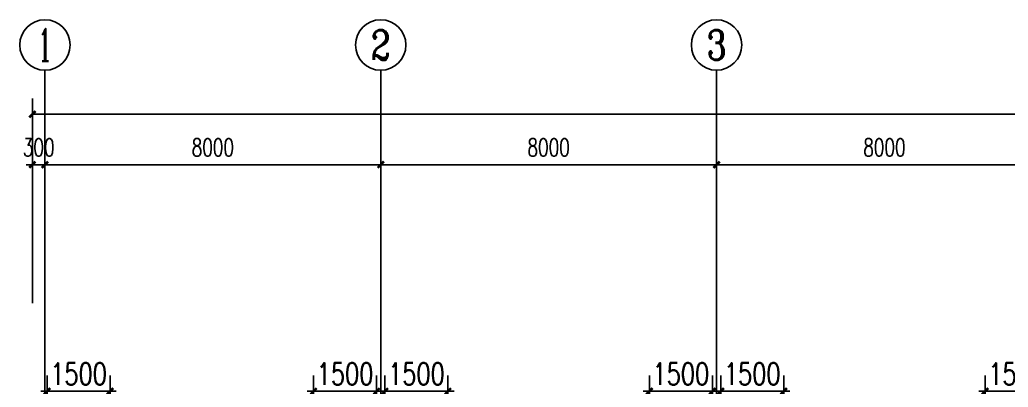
# Model space of a CAD drawing. Extents: x 0 to 2838408, y -923048 to 203859.
# Drawn here: x 2680663 to 2704213, y -608488 to -599741 of the extents above; entities that cross this region are included whole.
import ezdxf
from ezdxf.enums import TextEntityAlignment as Align

# ---------------------------------------------------------------- set-up
doc = ezdxf.new("R2010")
doc.units = 0
doc.header["$LTSCALE"] = 1000
for name, color, linetype in [('AXIS', 3, 'Continuous'), ('AXIS_TEXT', 7, 'Continuous'), ('DOTE', 8, 'Continuous'), ('TWT_DIM', 3, 'Continuous'), ('XREF', 8, 'Continuous')]:
    doc.layers.add(name, color=color, linetype=linetype)
doc.styles.add('_TCH_AXIS', font='COMPLEX', dxfattribs={"bigfont": 'GBCBIG'})
doc.styles.add('_TCH_DIM_T3', font='SIMPLEX', dxfattribs={"width": 0.75, "bigfont": 'HZTXT'})
doc.styles.add('A_DIM_T3', font='SIMPLEX', dxfattribs={"width": 0.7, "bigfont": 'HZ'})
doc.styles.add('COMPLEX', font='COMPLEX')
doc.dimstyles.new('_TCH_ARCH&&150', dxfattribs={"dimtxt": 420, "dimasz": 150, "dimexe": 375, "dimexo": 450, "dimgap": 202.5, "dimtad": 1, "dimdec": 0, "dimzin": 0, "dimdsep": 46, "dimtxsty": 'A_DIM_T3', "dimblk": 'ARCHTICK', "dimcen": 0.09, "dimclrt": 7, "dimazin": 2, "dimtfac": 1, "dimtdec": 0, "dimtix": 1, "dimtmove": 2, "dimatfit": 3, "dimfxl": 150, "dimtolj": 1, "dimtzin": 0, "dimarcsym": 0})
doc.dimstyles.new('_TWT_ARCH&&150', dxfattribs={"dimtxt": 525, "dimasz": 150, "dimexe": 375, "dimexo": 450, "dimgap": 150, "dimtad": 1, "dimdec": 0, "dimzin": 0, "dimdsep": 46, "dimtxsty": '_TCH_DIM_T3', "dimblk": 'ARCHTICK', "dimcen": 0.09, "dimclrt": 7, "dimazin": 2, "dimtfac": 1, "dimtdec": 0, "dimtix": 1, "dimtmove": 2, "dimatfit": 3, "dimfxl": 1, "dimtolj": 1, "dimtzin": 0, "dimarcsym": 0})

# ---------------------------------------------------------------- blocks, each defined once
blk = doc.blocks.new('_ArchTick')
at = {"color": 0, "linetype": 'ByBlock', "const_width": 0.4}
blk.add_lwpolyline([(-0.5, -0.5), (0.5, 0.5)], dxfattribs=at)
blk = doc.blocks.new('*D604')
at = {"layer": 'AXIS', "color": 0, "lineweight": -2, "transparency": 16777216}
for p, q in [((2344917, -606491), (2344917, -601616)), ((2452117, -606491), (2452117, -601616)), ((2344917, -601991), (2452117, -601991))]:
    blk.add_line(p, q, dxfattribs=at)
at = {"layer": 'Defpoints', "color": 0, "transparency": 16777216}
for p in [(2452117, -601991), (2344917, -606941), (2452117, -606941)]:
    blk.add_point(p, dxfattribs=at)
at = {"layer": 'AXIS', "color": 0, "lineweight": -2, "transparency": 16777216, "xscale": 150, "yscale": 150, "zscale": 150, "rotation": 180}
blk.add_blockref('_ArchTick', (2344917, -601991), dxfattribs=at)
at = {"layer": 'AXIS', "color": 0, "lineweight": -2, "transparency": 16777216, "xscale": 150, "yscale": 150, "zscale": 150}
blk.add_blockref('_ArchTick', (2452117, -601991), dxfattribs=at)
at = {"layer": 'AXIS', "color": 7, "transparency": 16777216, "insert": (2398517, -601579), "char_height": 420, "attachment_point": 5, "style": 'A_DIM_T3'}
blk.add_mtext('\\A1;107200', dxfattribs=at)
blk = doc.blocks.new('*D605')
at = {"layer": 'AXIS', "color": 0, "lineweight": -2, "transparency": 16777216}
for p, q in [((2344917, -606491), (2344917, -602816)), ((2345217, -606491), (2345217, -602816)), ((2344917, -603191), (2344767, -603191)), ((2344917, -603191), (2345217, -603191)), ((2345217, -603191), (2345367, -603191))]:
    blk.add_line(p, q, dxfattribs=at)
at = {"layer": 'Defpoints', "color": 0, "transparency": 16777216}
for p in [(2345217, -603191), (2344917, -606941), (2345217, -606941)]:
    blk.add_point(p, dxfattribs=at)
at = {"layer": 'AXIS', "color": 0, "lineweight": -2, "transparency": 16777216, "xscale": 150, "yscale": 150, "zscale": 150}
blk.add_blockref('_ArchTick', (2344917, -603191), dxfattribs=at)
at = {"layer": 'AXIS', "color": 0, "lineweight": -2, "transparency": 16777216, "xscale": 150, "yscale": 150, "zscale": 150, "rotation": 180}
blk.add_blockref('_ArchTick', (2345217, -603191), dxfattribs=at)
at = {"layer": 'AXIS', "color": 7, "transparency": 16777216, "insert": (2345067, -602779), "char_height": 420, "attachment_point": 5, "style": 'A_DIM_T3'}
blk.add_mtext('\\A1;300', dxfattribs=at)
blk = doc.blocks.new('*D606')
at = {"layer": 'AXIS', "color": 0, "lineweight": -2, "transparency": 16777216}
for p, q in [((2345217, -606491), (2345217, -602816)), ((2353217, -606491), (2353217, -602816)), ((2345217, -603191), (2353217, -603191))]:
    blk.add_line(p, q, dxfattribs=at)
at = {"layer": 'Defpoints', "color": 0, "transparency": 16777216}
for p in [(2353217, -603191), (2345217, -606941), (2353217, -606941)]:
    blk.add_point(p, dxfattribs=at)
at = {"layer": 'AXIS', "color": 0, "lineweight": -2, "transparency": 16777216, "xscale": 150, "yscale": 150, "zscale": 150, "rotation": 180}
blk.add_blockref('_ArchTick', (2345217, -603191), dxfattribs=at)
at = {"layer": 'AXIS', "color": 0, "lineweight": -2, "transparency": 16777216, "xscale": 150, "yscale": 150, "zscale": 150}
blk.add_blockref('_ArchTick', (2353217, -603191), dxfattribs=at)
at = {"layer": 'AXIS', "color": 7, "transparency": 16777216, "insert": (2349217, -602779), "char_height": 420, "attachment_point": 5, "style": 'A_DIM_T3'}
blk.add_mtext('\\A1;8000', dxfattribs=at)
blk = doc.blocks.new('*D607')
at = {"layer": 'AXIS', "color": 0, "lineweight": -2, "transparency": 16777216}
for p, q in [((2353217, -606491), (2353217, -602816)), ((2361217, -606491), (2361217, -602816)), ((2353217, -603191), (2361217, -603191))]:
    blk.add_line(p, q, dxfattribs=at)
at = {"layer": 'Defpoints', "color": 0, "transparency": 16777216}
for p in [(2361217, -603191), (2353217, -606941), (2361217, -606941)]:
    blk.add_point(p, dxfattribs=at)
at = {"layer": 'AXIS', "color": 0, "lineweight": -2, "transparency": 16777216, "xscale": 150, "yscale": 150, "zscale": 150, "rotation": 180}
blk.add_blockref('_ArchTick', (2353217, -603191), dxfattribs=at)
at = {"layer": 'AXIS', "color": 0, "lineweight": -2, "transparency": 16777216, "xscale": 150, "yscale": 150, "zscale": 150}
blk.add_blockref('_ArchTick', (2361217, -603191), dxfattribs=at)
at = {"layer": 'AXIS', "color": 7, "transparency": 16777216, "insert": (2357217, -602779), "char_height": 420, "attachment_point": 5, "style": 'A_DIM_T3'}
blk.add_mtext('\\A1;8000', dxfattribs=at)
blk = doc.blocks.new('*D608')
at = {"layer": 'AXIS', "color": 0, "lineweight": -2, "transparency": 16777216}
for p, q in [((2361217, -606491), (2361217, -602816)), ((2369217, -606491), (2369217, -602816)), ((2361217, -603191), (2369217, -603191))]:
    blk.add_line(p, q, dxfattribs=at)
at = {"layer": 'Defpoints', "color": 0, "transparency": 16777216}
for p in [(2369217, -603191), (2361217, -606941), (2369217, -606941)]:
    blk.add_point(p, dxfattribs=at)
at = {"layer": 'AXIS', "color": 0, "lineweight": -2, "transparency": 16777216, "xscale": 150, "yscale": 150, "zscale": 150, "rotation": 180}
blk.add_blockref('_ArchTick', (2361217, -603191), dxfattribs=at)
at = {"layer": 'AXIS', "color": 0, "lineweight": -2, "transparency": 16777216, "xscale": 150, "yscale": 150, "zscale": 150}
blk.add_blockref('_ArchTick', (2369217, -603191), dxfattribs=at)
at = {"layer": 'AXIS', "color": 7, "transparency": 16777216, "insert": (2365217, -602779), "char_height": 420, "attachment_point": 5, "style": 'A_DIM_T3'}
blk.add_mtext('\\A1;8000', dxfattribs=at)
blk = doc.blocks.new('*D668')
at = {"layer": 'AXIS', "color": 0, "lineweight": -2, "transparency": 16777216}
for p, q in [((2344917, -606491), (2344917, -601616)), ((2452117, -606491), (2452117, -601616)), ((2344917, -601991), (2452117, -601991))]:
    blk.add_line(p, q, dxfattribs=at)
at = {"layer": 'Defpoints', "color": 0, "transparency": 16777216}
for p in [(2452117, -601991), (2344917, -606941), (2452117, -606941)]:
    blk.add_point(p, dxfattribs=at)
at = {"layer": 'AXIS', "color": 0, "lineweight": -2, "transparency": 16777216, "xscale": 150, "yscale": 150, "zscale": 150, "rotation": 180}
blk.add_blockref('_ArchTick', (2344917, -601991), dxfattribs=at)
at = {"layer": 'AXIS', "color": 0, "lineweight": -2, "transparency": 16777216, "xscale": 150, "yscale": 150, "zscale": 150}
blk.add_blockref('_ArchTick', (2452117, -601991), dxfattribs=at)
at = {"layer": 'AXIS', "color": 7, "transparency": 16777216, "insert": (2398517, -601579), "char_height": 420, "attachment_point": 5, "style": 'A_DIM_T3'}
blk.add_mtext('\\A1;107200', dxfattribs=at)
blk = doc.blocks.new('*D669')
at = {"layer": 'AXIS', "color": 0, "lineweight": -2, "transparency": 16777216}
for p, q in [((2344917, -606491), (2344917, -602816)), ((2345217, -606491), (2345217, -602816)), ((2344917, -603191), (2344767, -603191)), ((2344917, -603191), (2345217, -603191)), ((2345217, -603191), (2345367, -603191))]:
    blk.add_line(p, q, dxfattribs=at)
at = {"layer": 'Defpoints', "color": 0, "transparency": 16777216}
for p in [(2345217, -603191), (2344917, -606941), (2345217, -606941)]:
    blk.add_point(p, dxfattribs=at)
at = {"layer": 'AXIS', "color": 0, "lineweight": -2, "transparency": 16777216, "xscale": 150, "yscale": 150, "zscale": 150}
blk.add_blockref('_ArchTick', (2344917, -603191), dxfattribs=at)
at = {"layer": 'AXIS', "color": 0, "lineweight": -2, "transparency": 16777216, "xscale": 150, "yscale": 150, "zscale": 150, "rotation": 180}
blk.add_blockref('_ArchTick', (2345217, -603191), dxfattribs=at)
at = {"layer": 'AXIS', "color": 7, "transparency": 16777216, "insert": (2345067, -602779), "char_height": 420, "attachment_point": 5, "style": 'A_DIM_T3'}
blk.add_mtext('\\A1;300', dxfattribs=at)
blk = doc.blocks.new('*D670')
at = {"layer": 'AXIS', "color": 0, "lineweight": -2, "transparency": 16777216}
for p, q in [((2345217, -606491), (2345217, -602816)), ((2353217, -606491), (2353217, -602816)), ((2345217, -603191), (2353217, -603191))]:
    blk.add_line(p, q, dxfattribs=at)
at = {"layer": 'Defpoints', "color": 0, "transparency": 16777216}
for p in [(2353217, -603191), (2345217, -606941), (2353217, -606941)]:
    blk.add_point(p, dxfattribs=at)
at = {"layer": 'AXIS', "color": 0, "lineweight": -2, "transparency": 16777216, "xscale": 150, "yscale": 150, "zscale": 150, "rotation": 180}
blk.add_blockref('_ArchTick', (2345217, -603191), dxfattribs=at)
at = {"layer": 'AXIS', "color": 0, "lineweight": -2, "transparency": 16777216, "xscale": 150, "yscale": 150, "zscale": 150}
blk.add_blockref('_ArchTick', (2353217, -603191), dxfattribs=at)
at = {"layer": 'AXIS', "color": 7, "transparency": 16777216, "insert": (2349217, -602779), "char_height": 420, "attachment_point": 5, "style": 'A_DIM_T3'}
blk.add_mtext('\\A1;8000', dxfattribs=at)
blk = doc.blocks.new('*D671')
at = {"layer": 'AXIS', "color": 0, "lineweight": -2, "transparency": 16777216}
for p, q in [((2353217, -606491), (2353217, -602816)), ((2361217, -606491), (2361217, -602816)), ((2353217, -603191), (2361217, -603191))]:
    blk.add_line(p, q, dxfattribs=at)
at = {"layer": 'Defpoints', "color": 0, "transparency": 16777216}
for p in [(2361217, -603191), (2353217, -606941), (2361217, -606941)]:
    blk.add_point(p, dxfattribs=at)
at = {"layer": 'AXIS', "color": 0, "lineweight": -2, "transparency": 16777216, "xscale": 150, "yscale": 150, "zscale": 150, "rotation": 180}
blk.add_blockref('_ArchTick', (2353217, -603191), dxfattribs=at)
at = {"layer": 'AXIS', "color": 0, "lineweight": -2, "transparency": 16777216, "xscale": 150, "yscale": 150, "zscale": 150}
blk.add_blockref('_ArchTick', (2361217, -603191), dxfattribs=at)
at = {"layer": 'AXIS', "color": 7, "transparency": 16777216, "insert": (2357217, -602779), "char_height": 420, "attachment_point": 5, "style": 'A_DIM_T3'}
blk.add_mtext('\\A1;8000', dxfattribs=at)
blk = doc.blocks.new('*D672')
at = {"layer": 'AXIS', "color": 0, "lineweight": -2, "transparency": 16777216}
for p, q in [((2361217, -606491), (2361217, -602816)), ((2369217, -606491), (2369217, -602816)), ((2361217, -603191), (2369217, -603191))]:
    blk.add_line(p, q, dxfattribs=at)
at = {"layer": 'Defpoints', "color": 0, "transparency": 16777216}
for p in [(2369217, -603191), (2361217, -606941), (2369217, -606941)]:
    blk.add_point(p, dxfattribs=at)
at = {"layer": 'AXIS', "color": 0, "lineweight": -2, "transparency": 16777216, "xscale": 150, "yscale": 150, "zscale": 150, "rotation": 180}
blk.add_blockref('_ArchTick', (2361217, -603191), dxfattribs=at)
at = {"layer": 'AXIS', "color": 0, "lineweight": -2, "transparency": 16777216, "xscale": 150, "yscale": 150, "zscale": 150}
blk.add_blockref('_ArchTick', (2369217, -603191), dxfattribs=at)
at = {"layer": 'AXIS', "color": 7, "transparency": 16777216, "insert": (2365217, -602779), "char_height": 420, "attachment_point": 5, "style": 'A_DIM_T3'}
blk.add_mtext('\\A1;8000', dxfattribs=at)
blk = doc.blocks.new('*D732')
at = {"layer": 'AXIS', "color": 0, "lineweight": -2, "transparency": 16777216}
for p, q in [((2344917, -606491), (2344917, -601616)), ((2452117, -606491), (2452117, -601616)), ((2344917, -601991), (2452117, -601991))]:
    blk.add_line(p, q, dxfattribs=at)
at = {"layer": 'Defpoints', "color": 0, "transparency": 16777216}
for p in [(2452117, -601991), (2344917, -606941), (2452117, -606941)]:
    blk.add_point(p, dxfattribs=at)
at = {"layer": 'AXIS', "color": 0, "lineweight": -2, "transparency": 16777216, "xscale": 150, "yscale": 150, "zscale": 150, "rotation": 180}
blk.add_blockref('_ArchTick', (2344917, -601991), dxfattribs=at)
at = {"layer": 'AXIS', "color": 0, "lineweight": -2, "transparency": 16777216, "xscale": 150, "yscale": 150, "zscale": 150}
blk.add_blockref('_ArchTick', (2452117, -601991), dxfattribs=at)
at = {"layer": 'AXIS', "color": 7, "transparency": 16777216, "insert": (2398517, -601579), "char_height": 420, "attachment_point": 5, "style": 'A_DIM_T3'}
blk.add_mtext('\\A1;107200', dxfattribs=at)
blk = doc.blocks.new('*D733')
at = {"layer": 'AXIS', "color": 0, "lineweight": -2, "transparency": 16777216}
for p, q in [((2344917, -606491), (2344917, -602816)), ((2345217, -606491), (2345217, -602816)), ((2344917, -603191), (2344767, -603191)), ((2344917, -603191), (2345217, -603191)), ((2345217, -603191), (2345367, -603191))]:
    blk.add_line(p, q, dxfattribs=at)
at = {"layer": 'Defpoints', "color": 0, "transparency": 16777216}
for p in [(2345217, -603191), (2344917, -606941), (2345217, -606941)]:
    blk.add_point(p, dxfattribs=at)
at = {"layer": 'AXIS', "color": 0, "lineweight": -2, "transparency": 16777216, "xscale": 150, "yscale": 150, "zscale": 150}
blk.add_blockref('_ArchTick', (2344917, -603191), dxfattribs=at)
at = {"layer": 'AXIS', "color": 0, "lineweight": -2, "transparency": 16777216, "xscale": 150, "yscale": 150, "zscale": 150, "rotation": 180}
blk.add_blockref('_ArchTick', (2345217, -603191), dxfattribs=at)
at = {"layer": 'AXIS', "color": 7, "transparency": 16777216, "insert": (2345067, -602779), "char_height": 420, "attachment_point": 5, "style": 'A_DIM_T3'}
blk.add_mtext('\\A1;300', dxfattribs=at)
blk = doc.blocks.new('*D734')
at = {"layer": 'AXIS', "color": 0, "lineweight": -2, "transparency": 16777216}
for p, q in [((2345217, -606491), (2345217, -602816)), ((2353217, -606491), (2353217, -602816)), ((2345217, -603191), (2353217, -603191))]:
    blk.add_line(p, q, dxfattribs=at)
at = {"layer": 'Defpoints', "color": 0, "transparency": 16777216}
for p in [(2353217, -603191), (2345217, -606941), (2353217, -606941)]:
    blk.add_point(p, dxfattribs=at)
at = {"layer": 'AXIS', "color": 0, "lineweight": -2, "transparency": 16777216, "xscale": 150, "yscale": 150, "zscale": 150, "rotation": 180}
blk.add_blockref('_ArchTick', (2345217, -603191), dxfattribs=at)
at = {"layer": 'AXIS', "color": 0, "lineweight": -2, "transparency": 16777216, "xscale": 150, "yscale": 150, "zscale": 150}
blk.add_blockref('_ArchTick', (2353217, -603191), dxfattribs=at)
at = {"layer": 'AXIS', "color": 7, "transparency": 16777216, "insert": (2349217, -602779), "char_height": 420, "attachment_point": 5, "style": 'A_DIM_T3'}
blk.add_mtext('\\A1;8000', dxfattribs=at)
blk = doc.blocks.new('*D735')
at = {"layer": 'AXIS', "color": 0, "lineweight": -2, "transparency": 16777216}
for p, q in [((2353217, -606491), (2353217, -602816)), ((2361217, -606491), (2361217, -602816)), ((2353217, -603191), (2361217, -603191))]:
    blk.add_line(p, q, dxfattribs=at)
at = {"layer": 'Defpoints', "color": 0, "transparency": 16777216}
for p in [(2361217, -603191), (2353217, -606941), (2361217, -606941)]:
    blk.add_point(p, dxfattribs=at)
at = {"layer": 'AXIS', "color": 0, "lineweight": -2, "transparency": 16777216, "xscale": 150, "yscale": 150, "zscale": 150, "rotation": 180}
blk.add_blockref('_ArchTick', (2353217, -603191), dxfattribs=at)
at = {"layer": 'AXIS', "color": 0, "lineweight": -2, "transparency": 16777216, "xscale": 150, "yscale": 150, "zscale": 150}
blk.add_blockref('_ArchTick', (2361217, -603191), dxfattribs=at)
at = {"layer": 'AXIS', "color": 7, "transparency": 16777216, "insert": (2357217, -602779), "char_height": 420, "attachment_point": 5, "style": 'A_DIM_T3'}
blk.add_mtext('\\A1;8000', dxfattribs=at)
blk = doc.blocks.new('*D736')
at = {"layer": 'AXIS', "color": 0, "lineweight": -2, "transparency": 16777216}
for p, q in [((2361217, -606491), (2361217, -602816)), ((2369217, -606491), (2369217, -602816)), ((2361217, -603191), (2369217, -603191))]:
    blk.add_line(p, q, dxfattribs=at)
at = {"layer": 'Defpoints', "color": 0, "transparency": 16777216}
for p in [(2369217, -603191), (2361217, -606941), (2369217, -606941)]:
    blk.add_point(p, dxfattribs=at)
at = {"layer": 'AXIS', "color": 0, "lineweight": -2, "transparency": 16777216, "xscale": 150, "yscale": 150, "zscale": 150, "rotation": 180}
blk.add_blockref('_ArchTick', (2361217, -603191), dxfattribs=at)
at = {"layer": 'AXIS', "color": 0, "lineweight": -2, "transparency": 16777216, "xscale": 150, "yscale": 150, "zscale": 150}
blk.add_blockref('_ArchTick', (2369217, -603191), dxfattribs=at)
at = {"layer": 'AXIS', "color": 7, "transparency": 16777216, "insert": (2365217, -602779), "char_height": 420, "attachment_point": 5, "style": 'A_DIM_T3'}
blk.add_mtext('\\A1;8000', dxfattribs=at)
blk = doc.blocks.new('_AXISO')
at = {"color": 0}
blk.add_circle((0, 0), 0.5, dxfattribs=at)
at = {"layer": 'AXIS_TEXT', "color": 0, "style": 'COMPLEX', "width": 1.041667}
blk.add_attdef('A', text='', height=0.56, dxfattribs=at).set_placement((-0.25, -0.28), (0.25, -0.28), align=Align.FIT)
blk = doc.blocks.new('*D796')
at = {"layer": 'AXIS', "color": 0, "lineweight": -2, "transparency": 16777216}
for p, q in [((2344917, -606491), (2344917, -601616)), ((2452117, -606491), (2452117, -601616)), ((2344917, -601991), (2452117, -601991))]:
    blk.add_line(p, q, dxfattribs=at)
at = {"layer": 'Defpoints', "color": 0, "transparency": 16777216}
for p in [(2452117, -601991), (2344917, -606941), (2452117, -606941)]:
    blk.add_point(p, dxfattribs=at)
at = {"layer": 'AXIS', "color": 0, "lineweight": -2, "transparency": 16777216, "xscale": 150, "yscale": 150, "zscale": 150, "rotation": 180}
blk.add_blockref('_ArchTick', (2344917, -601991), dxfattribs=at)
at = {"layer": 'AXIS', "color": 0, "lineweight": -2, "transparency": 16777216, "xscale": 150, "yscale": 150, "zscale": 150}
blk.add_blockref('_ArchTick', (2452117, -601991), dxfattribs=at)
at = {"layer": 'AXIS', "color": 7, "transparency": 16777216, "insert": (2398517, -601579), "char_height": 420, "attachment_point": 5, "style": 'A_DIM_T3'}
blk.add_mtext('\\A1;107200', dxfattribs=at)
blk = doc.blocks.new('*D797')
at = {"layer": 'AXIS', "color": 0, "lineweight": -2, "transparency": 16777216}
for p, q in [((2344917, -606491), (2344917, -602816)), ((2345217, -606491), (2345217, -602816)), ((2344917, -603191), (2344767, -603191)), ((2344917, -603191), (2345217, -603191)), ((2345217, -603191), (2345367, -603191))]:
    blk.add_line(p, q, dxfattribs=at)
at = {"layer": 'Defpoints', "color": 0, "transparency": 16777216}
for p in [(2345217, -603191), (2344917, -606941), (2345217, -606941)]:
    blk.add_point(p, dxfattribs=at)
at = {"layer": 'AXIS', "color": 0, "lineweight": -2, "transparency": 16777216, "xscale": 150, "yscale": 150, "zscale": 150}
blk.add_blockref('_ArchTick', (2344917, -603191), dxfattribs=at)
at = {"layer": 'AXIS', "color": 0, "lineweight": -2, "transparency": 16777216, "xscale": 150, "yscale": 150, "zscale": 150, "rotation": 180}
blk.add_blockref('_ArchTick', (2345217, -603191), dxfattribs=at)
at = {"layer": 'AXIS', "color": 7, "transparency": 16777216, "insert": (2345067, -602779), "char_height": 420, "attachment_point": 5, "style": 'A_DIM_T3'}
blk.add_mtext('\\A1;300', dxfattribs=at)
blk = doc.blocks.new('*D798')
at = {"layer": 'AXIS', "color": 0, "lineweight": -2, "transparency": 16777216}
for p, q in [((2345217, -606491), (2345217, -602816)), ((2353217, -606491), (2353217, -602816)), ((2345217, -603191), (2353217, -603191))]:
    blk.add_line(p, q, dxfattribs=at)
at = {"layer": 'Defpoints', "color": 0, "transparency": 16777216}
for p in [(2353217, -603191), (2345217, -606941), (2353217, -606941)]:
    blk.add_point(p, dxfattribs=at)
at = {"layer": 'AXIS', "color": 0, "lineweight": -2, "transparency": 16777216, "xscale": 150, "yscale": 150, "zscale": 150, "rotation": 180}
blk.add_blockref('_ArchTick', (2345217, -603191), dxfattribs=at)
at = {"layer": 'AXIS', "color": 0, "lineweight": -2, "transparency": 16777216, "xscale": 150, "yscale": 150, "zscale": 150}
blk.add_blockref('_ArchTick', (2353217, -603191), dxfattribs=at)
at = {"layer": 'AXIS', "color": 7, "transparency": 16777216, "insert": (2349217, -602779), "char_height": 420, "attachment_point": 5, "style": 'A_DIM_T3'}
blk.add_mtext('\\A1;8000', dxfattribs=at)
blk = doc.blocks.new('*D799')
at = {"layer": 'AXIS', "color": 0, "lineweight": -2, "transparency": 16777216}
for p, q in [((2353217, -606491), (2353217, -602816)), ((2361217, -606491), (2361217, -602816)), ((2353217, -603191), (2361217, -603191))]:
    blk.add_line(p, q, dxfattribs=at)
at = {"layer": 'Defpoints', "color": 0, "transparency": 16777216}
for p in [(2361217, -603191), (2353217, -606941), (2361217, -606941)]:
    blk.add_point(p, dxfattribs=at)
at = {"layer": 'AXIS', "color": 0, "lineweight": -2, "transparency": 16777216, "xscale": 150, "yscale": 150, "zscale": 150, "rotation": 180}
blk.add_blockref('_ArchTick', (2353217, -603191), dxfattribs=at)
at = {"layer": 'AXIS', "color": 0, "lineweight": -2, "transparency": 16777216, "xscale": 150, "yscale": 150, "zscale": 150}
blk.add_blockref('_ArchTick', (2361217, -603191), dxfattribs=at)
at = {"layer": 'AXIS', "color": 7, "transparency": 16777216, "insert": (2357217, -602779), "char_height": 420, "attachment_point": 5, "style": 'A_DIM_T3'}
blk.add_mtext('\\A1;8000', dxfattribs=at)
blk = doc.blocks.new('*D800')
at = {"layer": 'AXIS', "color": 0, "lineweight": -2, "transparency": 16777216}
for p, q in [((2361217, -606491), (2361217, -602816)), ((2369217, -606491), (2369217, -602816)), ((2361217, -603191), (2369217, -603191))]:
    blk.add_line(p, q, dxfattribs=at)
at = {"layer": 'Defpoints', "color": 0, "transparency": 16777216}
for p in [(2369217, -603191), (2361217, -606941), (2369217, -606941)]:
    blk.add_point(p, dxfattribs=at)
at = {"layer": 'AXIS', "color": 0, "lineweight": -2, "transparency": 16777216, "xscale": 150, "yscale": 150, "zscale": 150, "rotation": 180}
blk.add_blockref('_ArchTick', (2361217, -603191), dxfattribs=at)
at = {"layer": 'AXIS', "color": 0, "lineweight": -2, "transparency": 16777216, "xscale": 150, "yscale": 150, "zscale": 150}
blk.add_blockref('_ArchTick', (2369217, -603191), dxfattribs=at)
at = {"layer": 'AXIS', "color": 7, "transparency": 16777216, "insert": (2365217, -602779), "char_height": 420, "attachment_point": 5, "style": 'A_DIM_T3'}
blk.add_mtext('\\A1;8000', dxfattribs=at)
blk = doc.blocks.new('*D2910')
at = {"layer": 'Defpoints', "color": 0, "linetype": 'ByBlock', "transparency": 16777216}
for p in [(2698863, -608584), (2697363, -609791), (2698863, -609791)]:
    blk.add_point(p, dxfattribs=at)
at = {"layer": 'TWT_DIM', "color": 0, "linetype": 'ByBlock', "lineweight": -2, "transparency": 16777216}
for p, q in [((2697363, -609341), (2697363, -608209)), ((2698863, -609341), (2698863, -608209)), ((2697363, -608584), (2697213, -608584)), ((2697363, -608584), (2698863, -608584)), ((2698863, -608584), (2699013, -608584))]:
    blk.add_line(p, q, dxfattribs=at)
at = {"layer": 'TWT_DIM', "color": 0, "linetype": 'ByBlock', "lineweight": -2, "transparency": 16777216, "xscale": 150, "yscale": 150, "zscale": 150}
blk.add_blockref('_ArchTick', (2697363, -608584), dxfattribs=at)
at = {"layer": 'TWT_DIM', "color": 0, "linetype": 'ByBlock', "lineweight": -2, "transparency": 16777216, "xscale": 150, "yscale": 150, "zscale": 150, "rotation": 180}
blk.add_blockref('_ArchTick', (2698863, -608584), dxfattribs=at)
at = {"layer": 'TWT_DIM', "color": 7, "linetype": 'ByBlock', "transparency": 16777216, "insert": (2698113, -608171), "char_height": 525, "attachment_point": 5, "style": '_TCH_DIM_T3'}
blk.add_mtext('\\A1;1500', dxfattribs=at)
blk = doc.blocks.new('*D2953')
at = {"layer": 'Defpoints', "color": 0, "linetype": 'ByBlock', "transparency": 16777216}
for p in [(2705163, -608584), (2703663, -609791), (2705163, -609791)]:
    blk.add_point(p, dxfattribs=at)
at = {"layer": 'TWT_DIM', "color": 0, "linetype": 'ByBlock', "lineweight": -2, "transparency": 16777216}
for p, q in [((2703663, -609341), (2703663, -608209)), ((2705163, -609341), (2705163, -608209)), ((2703663, -608584), (2703513, -608584)), ((2703663, -608584), (2705163, -608584)), ((2705163, -608584), (2705313, -608584))]:
    blk.add_line(p, q, dxfattribs=at)
at = {"layer": 'TWT_DIM', "color": 0, "linetype": 'ByBlock', "lineweight": -2, "transparency": 16777216, "xscale": 150, "yscale": 150, "zscale": 150}
blk.add_blockref('_ArchTick', (2703663, -608584), dxfattribs=at)
at = {"layer": 'TWT_DIM', "color": 0, "linetype": 'ByBlock', "lineweight": -2, "transparency": 16777216, "xscale": 150, "yscale": 150, "zscale": 150, "rotation": 180}
blk.add_blockref('_ArchTick', (2705163, -608584), dxfattribs=at)
at = {"layer": 'TWT_DIM', "color": 7, "linetype": 'ByBlock', "transparency": 16777216, "insert": (2704413, -608171), "char_height": 525, "attachment_point": 5, "style": '_TCH_DIM_T3'}
blk.add_mtext('\\A1;1500', dxfattribs=at)
blk = doc.blocks.new('*D2963')
at = {"layer": 'Defpoints', "color": 0, "linetype": 'ByBlock', "transparency": 16777216}
for p in [(2697163, -608584), (2695663, -609791), (2697163, -609791)]:
    blk.add_point(p, dxfattribs=at)
at = {"layer": 'TWT_DIM', "color": 0, "linetype": 'ByBlock', "lineweight": -2, "transparency": 16777216}
for p, q in [((2695663, -609341), (2695663, -608209)), ((2697163, -609341), (2697163, -608209)), ((2695663, -608584), (2695513, -608584)), ((2695663, -608584), (2697163, -608584)), ((2697163, -608584), (2697313, -608584))]:
    blk.add_line(p, q, dxfattribs=at)
at = {"layer": 'TWT_DIM', "color": 0, "linetype": 'ByBlock', "lineweight": -2, "transparency": 16777216, "xscale": 150, "yscale": 150, "zscale": 150}
blk.add_blockref('_ArchTick', (2695663, -608584), dxfattribs=at)
at = {"layer": 'TWT_DIM', "color": 0, "linetype": 'ByBlock', "lineweight": -2, "transparency": 16777216, "xscale": 150, "yscale": 150, "zscale": 150, "rotation": 180}
blk.add_blockref('_ArchTick', (2697163, -608584), dxfattribs=at)
at = {"layer": 'TWT_DIM', "color": 7, "linetype": 'ByBlock', "transparency": 16777216, "insert": (2696413, -608171), "char_height": 525, "attachment_point": 5, "style": '_TCH_DIM_T3'}
blk.add_mtext('\\A1;1500', dxfattribs=at)
blk = doc.blocks.new('*D2965')
at = {"layer": 'Defpoints', "color": 0, "linetype": 'ByBlock', "transparency": 16777216}
for p in [(2690863, -608584), (2689363, -609791), (2690863, -609791)]:
    blk.add_point(p, dxfattribs=at)
at = {"layer": 'TWT_DIM', "color": 0, "linetype": 'ByBlock', "lineweight": -2, "transparency": 16777216}
for p, q in [((2689363, -609341), (2689363, -608209)), ((2690863, -609341), (2690863, -608209)), ((2689363, -608584), (2689213, -608584)), ((2689363, -608584), (2690863, -608584)), ((2690863, -608584), (2691013, -608584))]:
    blk.add_line(p, q, dxfattribs=at)
at = {"layer": 'TWT_DIM', "color": 0, "linetype": 'ByBlock', "lineweight": -2, "transparency": 16777216, "xscale": 150, "yscale": 150, "zscale": 150}
blk.add_blockref('_ArchTick', (2689363, -608584), dxfattribs=at)
at = {"layer": 'TWT_DIM', "color": 0, "linetype": 'ByBlock', "lineweight": -2, "transparency": 16777216, "xscale": 150, "yscale": 150, "zscale": 150, "rotation": 180}
blk.add_blockref('_ArchTick', (2690863, -608584), dxfattribs=at)
at = {"layer": 'TWT_DIM', "color": 7, "linetype": 'ByBlock', "transparency": 16777216, "insert": (2690113, -608171), "char_height": 525, "attachment_point": 5, "style": '_TCH_DIM_T3'}
blk.add_mtext('\\A1;1500', dxfattribs=at)
blk = doc.blocks.new('*D2967')
at = {"layer": 'Defpoints', "color": 0, "linetype": 'ByBlock', "transparency": 16777216}
for p in [(2689163, -608584), (2687663, -609791), (2689163, -609791)]:
    blk.add_point(p, dxfattribs=at)
at = {"layer": 'TWT_DIM', "color": 0, "linetype": 'ByBlock', "lineweight": -2, "transparency": 16777216}
for p, q in [((2687663, -609341), (2687663, -608209)), ((2689163, -609341), (2689163, -608209)), ((2687663, -608584), (2687513, -608584)), ((2687663, -608584), (2689163, -608584)), ((2689163, -608584), (2689313, -608584))]:
    blk.add_line(p, q, dxfattribs=at)
at = {"layer": 'TWT_DIM', "color": 0, "linetype": 'ByBlock', "lineweight": -2, "transparency": 16777216, "xscale": 150, "yscale": 150, "zscale": 150}
blk.add_blockref('_ArchTick', (2687663, -608584), dxfattribs=at)
at = {"layer": 'TWT_DIM', "color": 0, "linetype": 'ByBlock', "lineweight": -2, "transparency": 16777216, "xscale": 150, "yscale": 150, "zscale": 150, "rotation": 180}
blk.add_blockref('_ArchTick', (2689163, -608584), dxfattribs=at)
at = {"layer": 'TWT_DIM', "color": 7, "linetype": 'ByBlock', "transparency": 16777216, "insert": (2688413, -608171), "char_height": 525, "attachment_point": 5, "style": '_TCH_DIM_T3'}
blk.add_mtext('\\A1;1500', dxfattribs=at)
blk = doc.blocks.new('*D2969')
at = {"layer": 'Defpoints', "color": 0, "linetype": 'ByBlock', "transparency": 16777216}
for p in [(2682813, -608584), (2681313, -609791), (2682813, -609791)]:
    blk.add_point(p, dxfattribs=at)
at = {"layer": 'TWT_DIM', "color": 0, "linetype": 'ByBlock', "lineweight": -2, "transparency": 16777216}
for p, q in [((2681313, -609341), (2681313, -608209)), ((2682813, -609341), (2682813, -608209)), ((2681313, -608584), (2681163, -608584)), ((2681313, -608584), (2682813, -608584)), ((2682813, -608584), (2682963, -608584))]:
    blk.add_line(p, q, dxfattribs=at)
at = {"layer": 'TWT_DIM', "color": 0, "linetype": 'ByBlock', "lineweight": -2, "transparency": 16777216, "xscale": 150, "yscale": 150, "zscale": 150}
blk.add_blockref('_ArchTick', (2681313, -608584), dxfattribs=at)
at = {"layer": 'TWT_DIM', "color": 0, "linetype": 'ByBlock', "lineweight": -2, "transparency": 16777216, "xscale": 150, "yscale": 150, "zscale": 150, "rotation": 180}
blk.add_blockref('_ArchTick', (2682813, -608584), dxfattribs=at)
at = {"layer": 'TWT_DIM', "color": 7, "linetype": 'ByBlock', "transparency": 16777216, "insert": (2682063, -608171), "char_height": 525, "attachment_point": 5, "style": '_TCH_DIM_T3'}
blk.add_mtext('\\A1;1500', dxfattribs=at)
blk = doc.blocks.new('4F1')
at = {"layer": 'AXIS'}
for p, q in [((2345216.7, -606941.3), (2345216.7, -600941.3)), ((2353216.7, -606941.3), (2353216.7, -600941.3)), ((2361216.7, -606941.3), (2361216.7, -600941.3))]:
    blk.add_line(p, q, dxfattribs=at)
at = {"layer": 'DOTE'}
for p, q in [((2345216.7, -606941.3), (2345216.7, -690141.3)), ((2345216.7, -606941.3), (2345216.7, -612391.2)), ((2353216.7, -606941.3), (2353216.7, -690141.3)), ((2361216.7, -606941.3), (2361216.7, -690141.3))]:
    blk.add_line(p, q, dxfattribs=at)
at = {"layer": 'AXIS'}
ref = blk.add_blockref('_AXISO', (2345216.7, -600341.3), dxfattribs=dict(at, xscale=1200, yscale=1200, zscale=1200))
ref.add_attrib('A', '1', dxfattribs={"layer": 'AXIS_TEXT', "height": 772.1, "style": '_TCH_AXIS'}).set_placement((2345051.3, -600727.3), (2345382.2, -600727.3), align=Align.FIT)
ref = blk.add_blockref('_AXISO', (2353216.7, -600341.3), dxfattribs=dict(at, xscale=1200, yscale=1200, zscale=1200))
ref.add_attrib('A', '2', dxfattribs={"layer": 'AXIS_TEXT', "height": 698.9, "style": '_TCH_AXIS'}).set_placement((2352983.8, -600690.8), (2353449.7, -600690.8), align=Align.FIT)
ref = blk.add_blockref('_AXISO', (2361216.7, -600341.3), dxfattribs=dict(at, xscale=1200, yscale=1200, zscale=1200))
ref.add_attrib('A', '3', dxfattribs={"layer": 'AXIS_TEXT', "height": 698.9, "style": '_TCH_AXIS'}).set_placement((2360983.8, -600690.8), (2361449.7, -600690.8), align=Align.FIT)
for p1, p2, distance, picture, middle in [((2344916.7, -606941.3), (2452116.7, -606941.3), 4950, '*D604', (2398516.7, -601578.8)), ((2344916.7, -606941.3), (2452116.7, -606941.3), 4950, '*D668', (2398516.7, -601578.8)), ((2344916.7, -606941.3), (2452116.7, -606941.3), 4950, '*D732', (2398516.7, -601578.8)), ((2344916.7, -606941.3), (2452116.7, -606941.3), 4950, '*D796', (2398516.7, -601578.8)), ((2344916.7, -606941.3), (2345216.7, -606941.3), 3750, '*D605', (2345066.7, -602778.8)), ((2344916.7, -606941.3), (2345216.7, -606941.3), 3750, '*D669', (2345066.7, -602778.8)), ((2344916.7, -606941.3), (2345216.7, -606941.3), 3750, '*D733', (2345066.7, -602778.8)), ((2344916.7, -606941.3), (2345216.7, -606941.3), 3750, '*D797', (2345066.7, -602778.8)), ((2345216.7, -606941.3), (2353216.7, -606941.3), 3750, '*D606', (2349216.7, -602778.8)), ((2345216.7, -606941.3), (2353216.7, -606941.3), 3750, '*D670', (2349216.7, -602778.8)), ((2345216.7, -606941.3), (2353216.7, -606941.3), 3750, '*D734', (2349216.7, -602778.8)), ((2345216.7, -606941.3), (2353216.7, -606941.3), 3750, '*D798', (2349216.7, -602778.8)), ((2353216.7, -606941.3), (2361216.7, -606941.3), 3750, '*D607', (2357216.7, -602778.8)), ((2353216.7, -606941.3), (2361216.7, -606941.3), 3750, '*D671', (2357216.7, -602778.8)), ((2353216.7, -606941.3), (2361216.7, -606941.3), 3750, '*D735', (2357216.7, -602778.8)), ((2353216.7, -606941.3), (2361216.7, -606941.3), 3750, '*D799', (2357216.7, -602778.8)), ((2361216.7, -606941.3), (2369216.7, -606941.3), 3750, '*D608', (2365216.7, -602778.8)), ((2361216.7, -606941.3), (2369216.7, -606941.3), 3750, '*D672', (2365216.7, -602778.8)), ((2361216.7, -606941.3), (2369216.7, -606941.3), 3750, '*D736', (2365216.7, -602778.8)), ((2361216.7, -606941.3), (2369216.7, -606941.3), 3750, '*D800', (2365216.7, -602778.8))]:
    dim = blk.add_aligned_dim(p1=p1, p2=p2, distance=distance, dimstyle='_TCH_ARCH&&150', dxfattribs=at)
    dim.commit()
    dim.dimension.update_dxf_attribs({"geometry": picture, "text_midpoint": middle})

msp = doc.modelspace()

# ---------------------------------------------------------------- block references
at = {"layer": 'XREF'}
msp.add_blockref('4F1', (336045.8, 0), dxfattribs=at)

# ---------------------------------------------------------------- dimensions: what is measured, and where the dimension line sits
at = {"layer": 'TWT_DIM', "linetype": 'ByBlock'}
for p1, p2, picture, middle in [((2681312.5, -609791.3), (2682812.5, -609791.3), '*D2969', (2682062.5, -608171.4)), ((2687662.5, -609791.3), (2689162.5, -609791.3), '*D2967', (2688412.5, -608171.4)), ((2689362.5, -609791.3), (2690862.5, -609791.3), '*D2965', (2690112.5, -608171.4)), ((2695662.5, -609791.3), (2697162.5, -609791.3), '*D2963', (2696412.5, -608171.4)), ((2697362.5, -609791.3), (2698862.5, -609791.3), '*D2910', (2698112.5, -608171.4)), ((2703662.5, -609791.3), (2705162.5, -609791.3), '*D2953', (2704412.5, -608171.4))]:
    dim = msp.add_aligned_dim(p1=p1, p2=p2, distance=1207.4, dimstyle='_TWT_ARCH&&150', dxfattribs=at)
    dim.commit()
    dim.dimension.update_dxf_attribs({"geometry": picture, "text_midpoint": middle})

doc.saveas('drawing.dxf')
